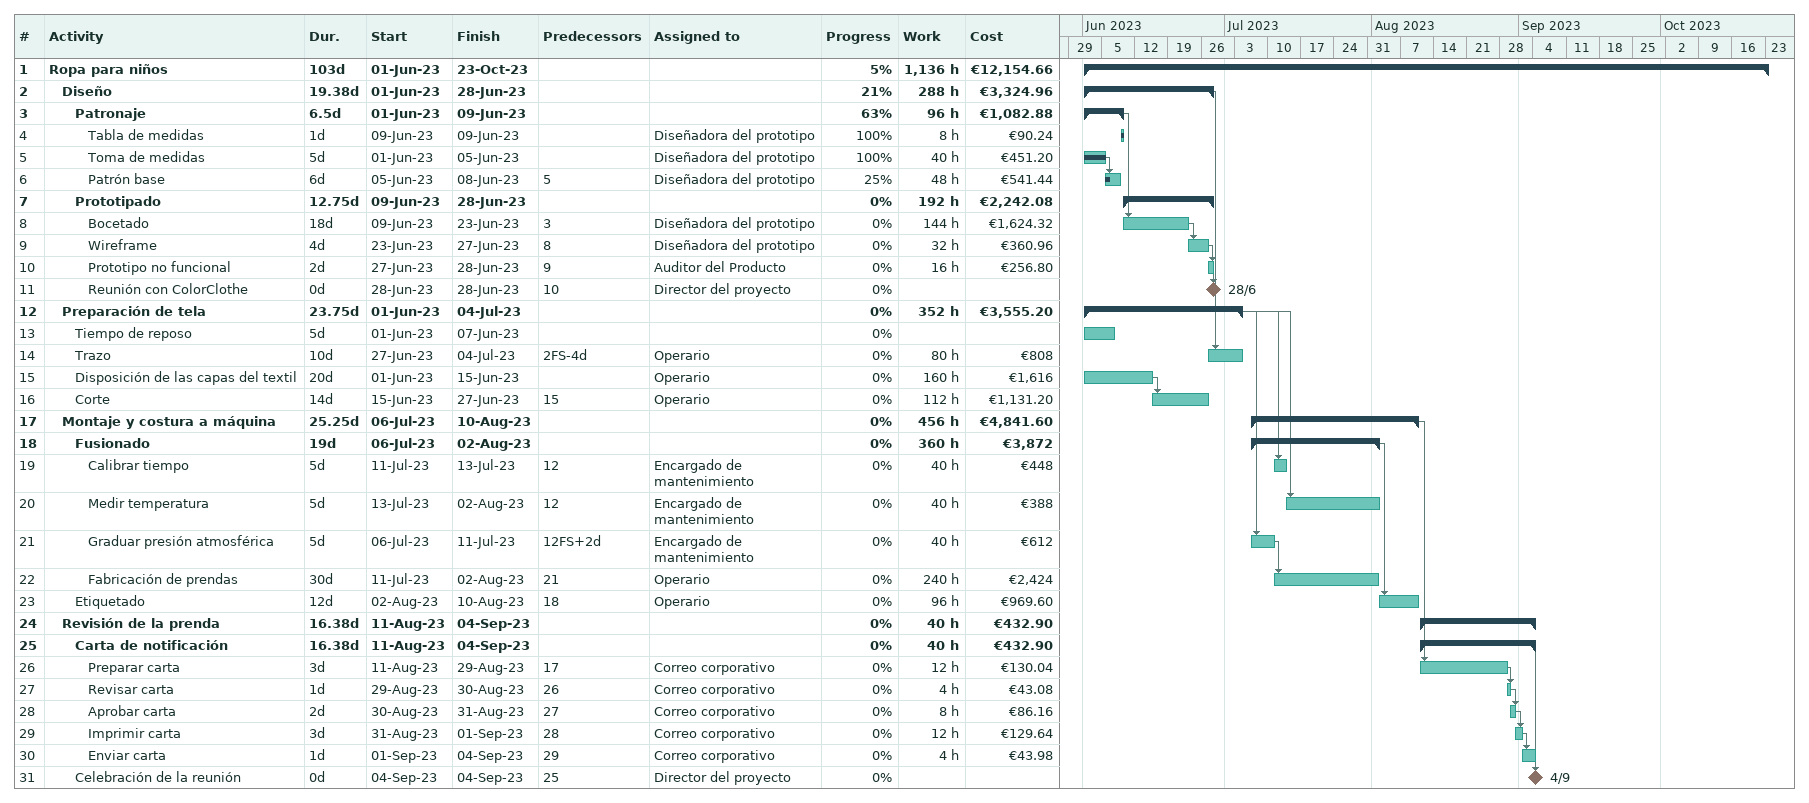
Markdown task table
| ID | Level | Task | Duration | Start | Finish | Predecessors | Resources | % complete | Work (h) | Cost (€) |
|---|---|---|---|---|---|---|---|---|---|---|
| 1 | 1 | **Ropa para niños** | 103d | 2023-06-01 | 2023-10-23 |  |  | 5 | 1136 | 12154.66 |
| 2 | 2 | **Diseño** | 19.38d | 2023-06-01 | 2023-06-28 |  |  | 21 | 288 | 3324.96 |
| 3 | 3 | **Patronaje** | 6.5d | 2023-06-01 | 2023-06-09 |  |  | 63 | 96 | 1082.88 |
| 4 | 4 | Tabla de medidas | 1d | 2023-06-09 | 2023-06-09 |  | Diseñadora del prototipo | 100 | 8 | 90.24 |
| 5 | 4 | Toma de medidas | 5d | 2023-06-01 | 2023-06-05 |  | Diseñadora del prototipo | 100 | 40 | 451.20 |
| 6 | 4 | Patrón base | 6d | 2023-06-05 | 2023-06-08 | 5 | Diseñadora del prototipo | 25 | 48 | 541.44 |
| 7 | 3 | **Prototipado** | 12.75d | 2023-06-09 | 2023-06-28 |  |  | 0 | 192 | 2242.08 |
| 8 | 4 | Bocetado | 18d | 2023-06-09 | 2023-06-23 | 3 | Diseñadora del prototipo | 0 | 144 | 1624.32 |
| 9 | 4 | Wireframe | 4d | 2023-06-23 | 2023-06-27 | 8 | Diseñadora del prototipo | 0 | 32 | 360.96 |
| 10 | 4 | Prototipo no funcional | 2d | 2023-06-27 | 2023-06-28 | 9 | Auditor del Producto | 0 | 16 | 256.80 |
| 11 | 4 | Reunión con ColorClothe | 0d | 2023-06-28 | 2023-06-28 | 10 | Director del proyecto | 0 |  |  |
| 12 | 2 | **Preparación de tela** | 23.75d | 2023-06-01 | 2023-07-04 |  |  | 0 | 352 | 3555.20 |
| 13 | 3 | Tiempo de reposo | 5d | 2023-06-01 | 2023-06-07 |  |  | 0 |  |  |
| 14 | 3 | Trazo | 10d | 2023-06-27 | 2023-07-04 | 2FS-4d | Operario | 0 | 80 | 808 |
| 15 | 3 | Disposición de las capas del textil | 20d | 2023-06-01 | 2023-06-15 |  | Operario | 0 | 160 | 1616 |
| 16 | 3 | Corte | 14d | 2023-06-15 | 2023-06-27 | 15 | Operario | 0 | 112 | 1131.20 |
| 17 | 2 | **Montaje y costura a máquina** | 25.25d | 2023-07-06 | 2023-08-10 |  |  | 0 | 456 | 4841.60 |
| 18 | 3 | **Fusionado** | 19d | 2023-07-06 | 2023-08-02 |  |  | 0 | 360 | 3872 |
| 19 | 4 | Calibrar tiempo | 5d | 2023-07-11 | 2023-07-13 | 12 | Encargado de mantenimiento | 0 | 40 | 448 |
| 20 | 4 | Medir temperatura | 5d | 2023-07-13 | 2023-08-02 | 12 | Encargado de mantenimiento | 0 | 40 | 388 |
| 21 | 4 | Graduar presión atmosférica | 5d | 2023-07-06 | 2023-07-11 | 12FS+2d | Encargado de mantenimiento | 0 | 40 | 612 |
| 22 | 4 | Fabricación de prendas | 30d | 2023-07-11 | 2023-08-02 | 21 | Operario | 0 | 240 | 2424 |
| 23 | 3 | Etiquetado | 12d | 2023-08-02 | 2023-08-10 | 18 | Operario | 0 | 96 | 969.60 |
| 24 | 2 | **Revisión de la prenda** | 16.38d | 2023-08-11 | 2023-09-04 |  |  | 0 | 40 | 432.90 |
| 25 | 3 | **Carta de notificación** | 16.38d | 2023-08-11 | 2023-09-04 |  |  | 0 | 40 | 432.90 |
| 26 | 4 | Preparar carta | 3d | 2023-08-11 | 2023-08-29 | 17 | Correo corporativo | 0 | 12 | 130.04 |
| 27 | 4 | Revisar carta | 1d | 2023-08-29 | 2023-08-30 | 26 | Correo corporativo | 0 | 4 | 43.08 |
| 28 | 4 | Aprobar carta | 2d | 2023-08-30 | 2023-08-31 | 27 | Correo corporativo | 0 | 8 | 86.16 |
| 29 | 4 | Imprimir carta | 3d | 2023-08-31 | 2023-09-01 | 28 | Correo corporativo | 0 | 12 | 129.64 |
| 30 | 4 | Enviar carta | 1d | 2023-09-01 | 2023-09-04 | 29 | Correo corporativo | 0 | 4 | 43.98 |
| 31 | 3 | Celebración de la reunión | 0d | 2023-09-04 | 2023-09-04 | 25 | Director del proyecto | 0 |  |  |
